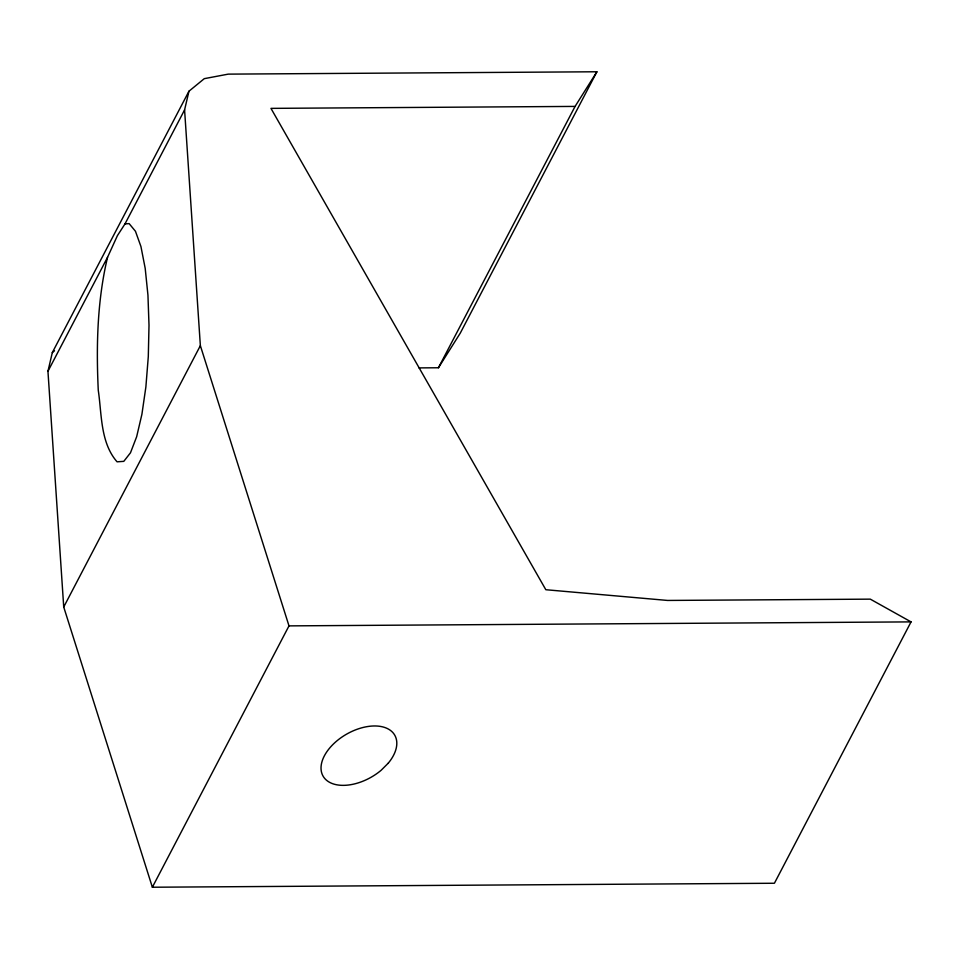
<?xml version="1.0" encoding="UTF-8"?>
<svg xmlns="http://www.w3.org/2000/svg" width="959" height="959" viewBox="0 0 959 959"><rect width="100%" height="100%" fill="white"/><g stroke="black" fill="none" stroke-linecap="round" stroke-linejoin="round"><path stroke-width="1.44" d="M596.906 71.769L575.076 106.413L270.953 108.367L545.827 589.725L667.572 600.442L870.316 599.147L911.05 621.888L774.416 883.251L152.361 887.231L63.726 607.011L47.95 371.265L52.313 352.588L188.947 91.225L204.279 78.662L228.242 74.131L596.906 71.769L460.272 333.121L438.443 367.765L418.963 367.896M47.95 371.265L107.54 257.288L117.43 235.602L124.994 223.903L184.584 109.913L188.947 91.225M107.54 257.288C97.219 300.706 96.164 345.827 98.262 390.241C101.846 414.18 100.227 442.531 117.058 461.818L123.795 461.351L130.472 452.804L136.646 436.753L141.908 414.3L145.876 386.957L148.297 356.604L149.005 325.305L147.95 295.192L145.193 268.328L140.937 246.523L135.459 231.275L129.141 223.615L124.994 223.903M63.726 607.011L200.359 345.648L184.584 109.913M152.361 887.231L288.995 625.879L200.359 345.648M438.443 367.765L575.076 106.413M52.313 352.588L54.507 350.79M288.995 625.879L911.05 621.888M388.275 763.148L381.083 770.329A41.273 24.79 -29.7 0 1 321.697 772.882A41.273 24.79 -29.7 0 1 368.208 726.454A41.273 24.79 -29.7 0 1 388.275 763.148"/></g></svg>
